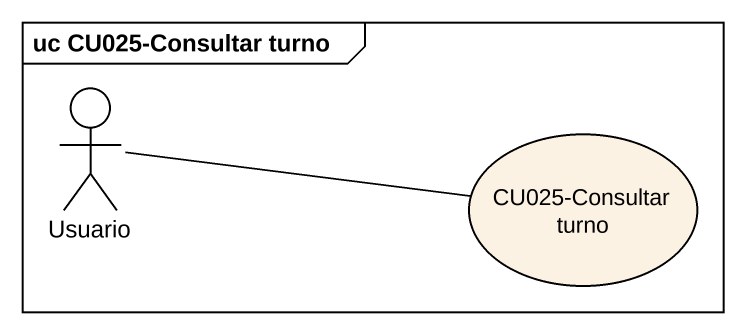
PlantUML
@startuml
mainframe uc CU025-Consultar turno
actor Usuario
usecase "CU025-Consultar turno" as CU025_Consultar_turno
Usuario -right- CU025_Consultar_turno
@enduml
